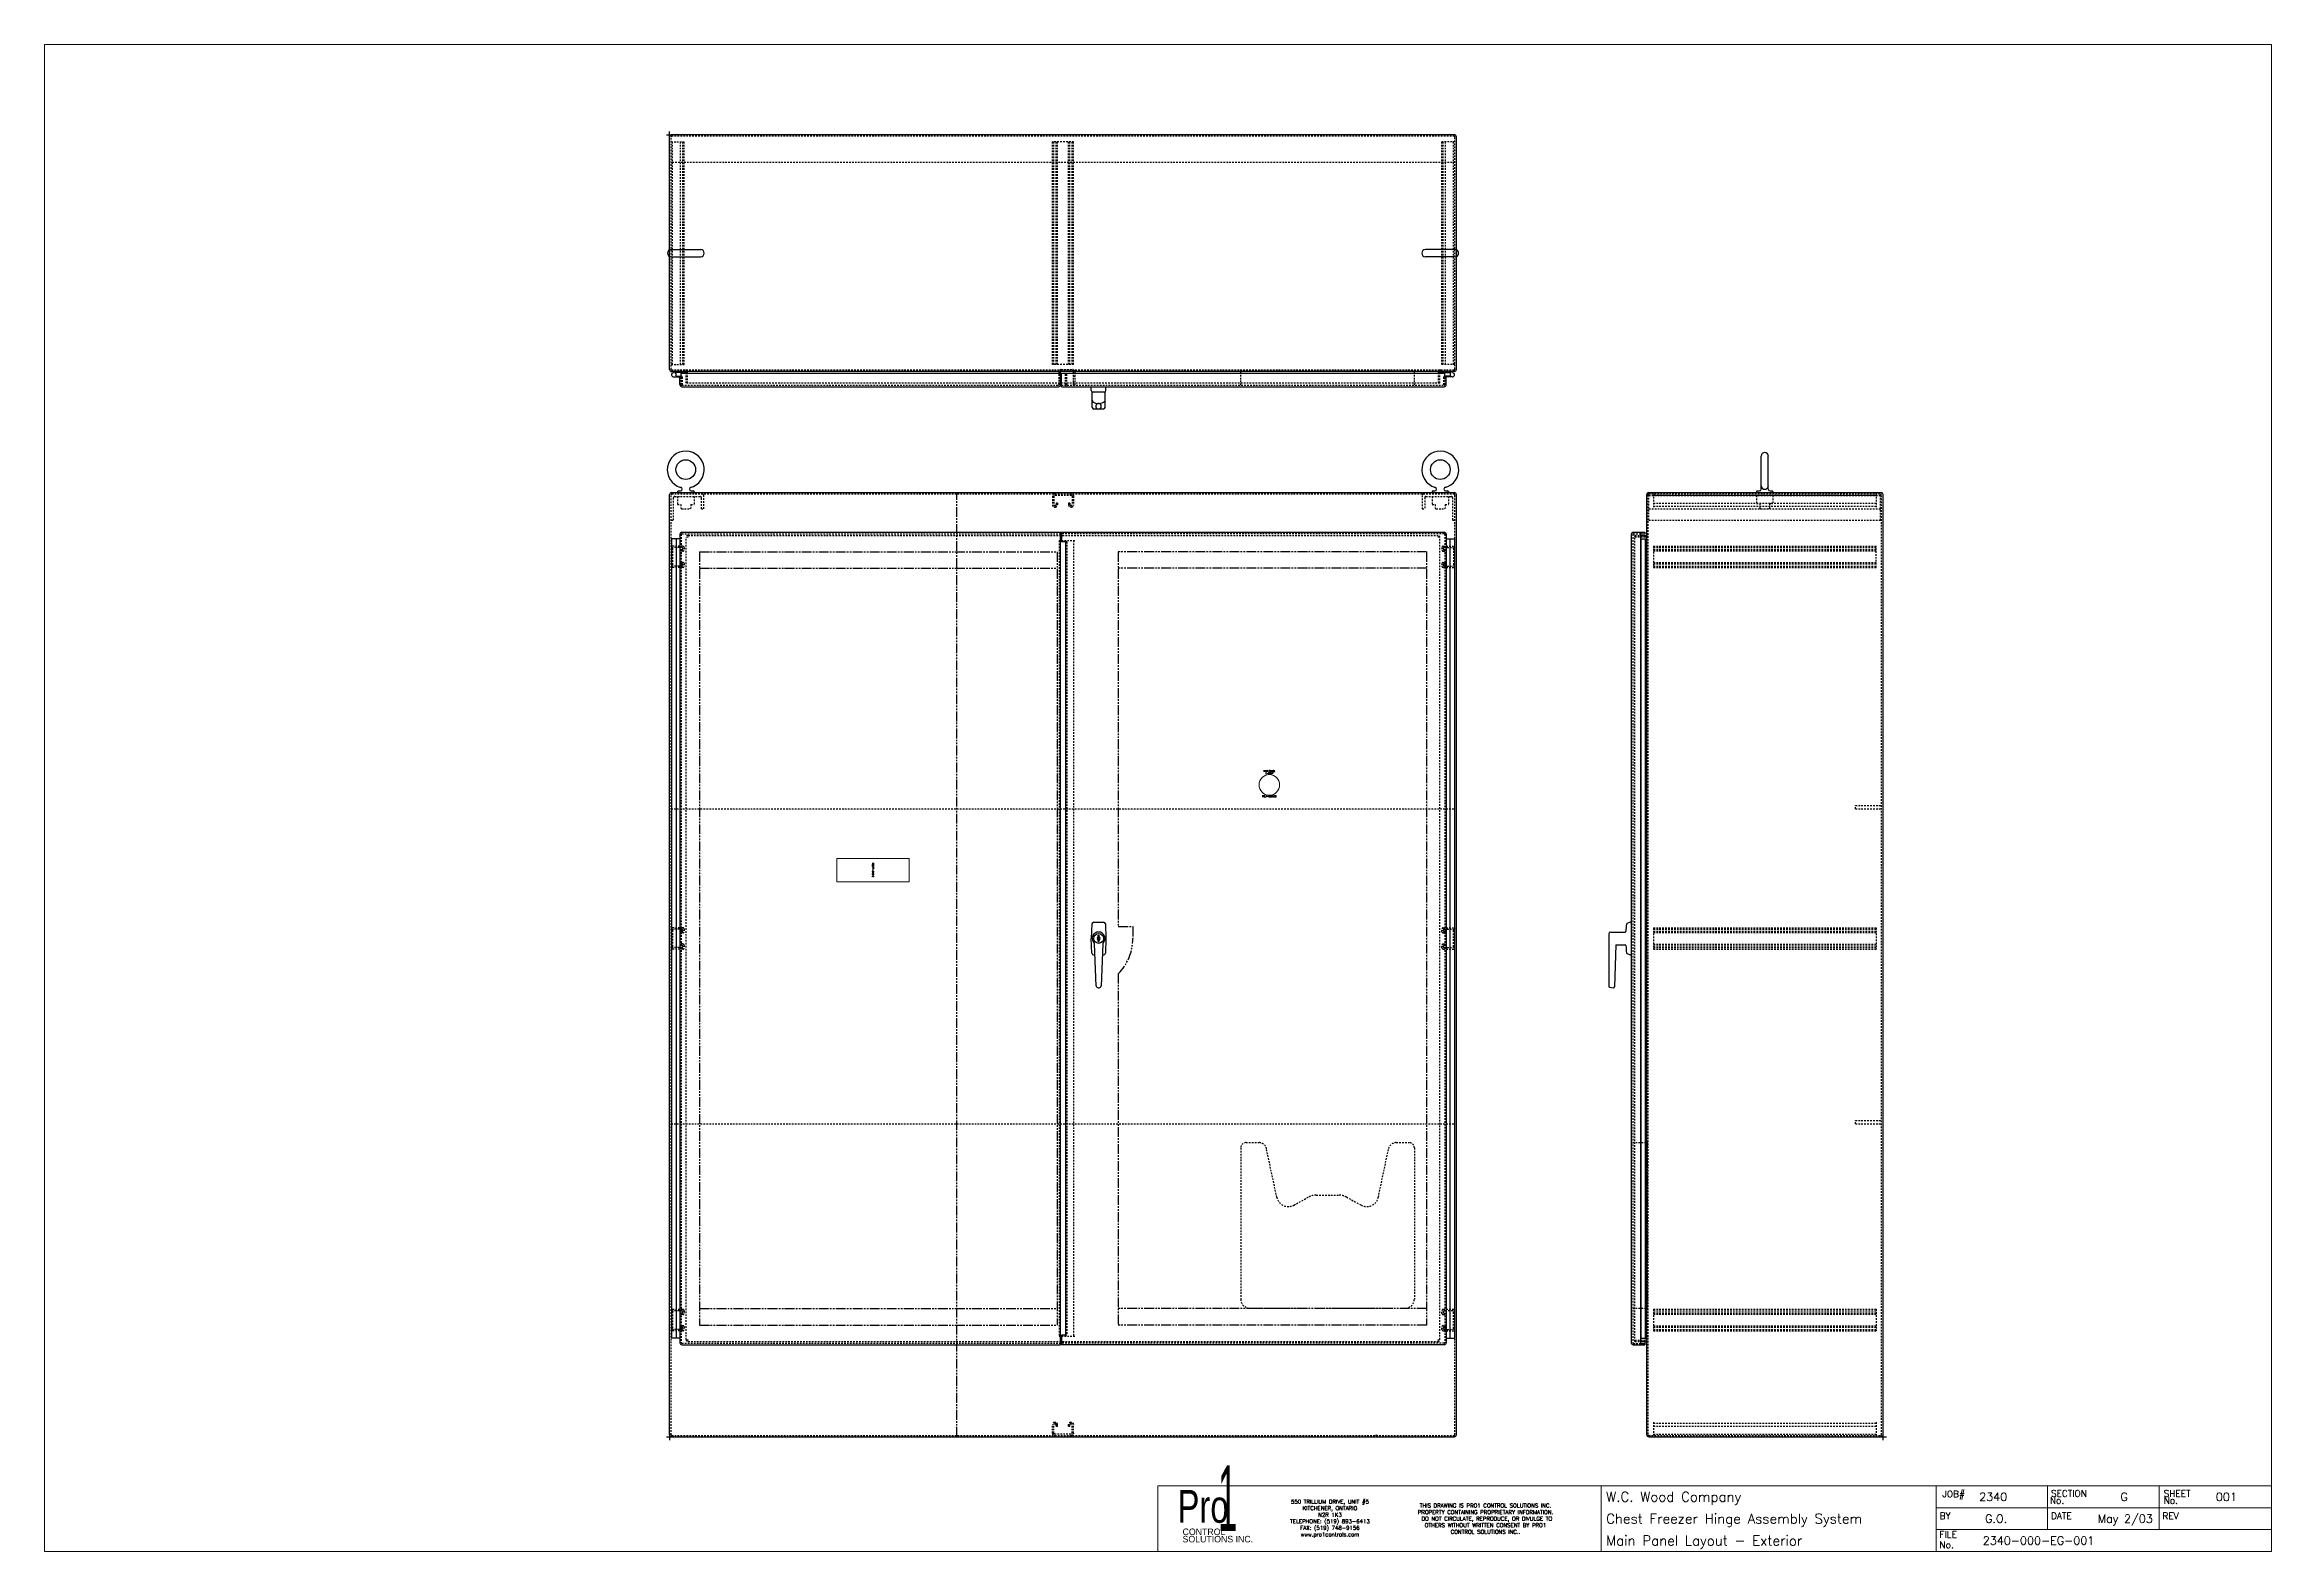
# Model space of a CAD drawing. Header units: inches. Extents: x 0 to 170, y 0 to 115.
import ezdxf
from ezdxf.enums import TextEntityAlignment as Align

# ---------------------------------------------------------------- set-up
doc = ezdxf.new("R2010")
doc.units = ezdxf.units.IN
doc.header["$MEASUREMENT"] = 0
for name, pattern in [('CENTERLINE', [1.25, 1, -0.0625, 0.125, -0.0625]), ('HIDDEN', [0.1875, 0.125, -0.0625]), ('PHANTOM', [1.1875, 0.75, -0.0625, 0.125, -0.0625, 0.125, -0.0625])]:
    doc.linetypes.add(name, pattern=pattern)
doc.layers.get('0').update_dxf_attribs({"lineweight": 5})
for name, color, linetype in [('BDYFRM', 3, 'Continuous'), ('DOOR', 1, 'Continuous'), ('ORIGIN', 7, 'PHANTOM')]:
    doc.layers.add(name, color=color, linetype=linetype)
for name, color, linetype, lineweight in [('BOARDER', 5, 'Continuous', 5), ('MISC', 2, 'Continuous', 5), ('PDESC', 1, 'Continuous', 5), ('PSYMS', 7, 'Continuous', 5), ('PTAG', 51, 'Continuous', 5), ('Title_Block_Info', 2, 'Continuous', 5)]:
    doc.layers.add(name, color=color, linetype=linetype, lineweight=lineweight)
doc.styles.add('SIVAN', font='sivan.TTF', dxfattribs={"height": 1})
doc.styles.add('STACCO', font='STAC222N.TTF', dxfattribs={"height": 1})
doc.styles.get("Standard").update_dxf_attribs({"font": 'romans.shx'})
doc.styles.add('WD', font='romans.shx')

# ---------------------------------------------------------------- blocks, each defined once
blk = doc.blocks.new('*U6', base_point=(39.131779, 90.541912))
at = {"layer": 'DOOR', "color": 1, "linetype": 'Continuous'}
blk.add_arc((39.131779, 90.541912), 0.492, 179.99982, 5.57445, dxfattribs=at)
blk = doc.blocks.new('A-726018FSD')
at = {"layer": 'BDYFRM', "color": 3, "linetype": 'Continuous'}
for p, q in [((-30.03, 81.46), (-30.03, 99.2)), ((29.87, 99.36), (-29.87, 99.36)), ((30.03, 81.46), (30.03, 99.2)), ((-29.93, 90.6), (-27.66, 90.6)), ((29.93, 90.6), (27.66, 90.6)), ((-29.93, 90.06), (-27.66, 90.06)), ((29.93, 90.06), (27.66, 90.06)), ((29.87, 81.3), (-29.87, 81.3)), ((-29.76, 81.21), (-29.53, 81.29)), ((-29.71, 80.88), (-29.15, 80.88)), ((-29.61, 81.18), (-29.5, 81.22)), ((-29.57, 80.95), (-29.16, 80.95)), ((-28.83, 81.22), (-29.5, 81.22)), ((-28.83, 81.22), (-28.83, 81.3)), ((-28.77, 81.17), (-28.77, 81.24)), ((28.77, 81.17), (28.77, 81.24)), ((28.83, 81.22), (28.83, 81.3)), ((28.83, 81.22), (29.5, 81.22)), ((29.71, 80.88), (29.15, 80.88)), ((29.57, 80.95), (29.16, 80.95)), ((29.61, 81.18), (29.5, 81.22)), ((29.76, 81.21), (29.53, 81.29)), ((53.3, 72.33), (53.3, 74.85)), ((53.84, 72.33), (53.84, 74.85)), ((-30.03, 0.15), (-30.03, 71.91)), ((-29.88, 72.06), (29.88, 72.06)), ((-29.42, 72.13), (-29.42, 72.06)), ((-29.36, 72.18), (-29.21, 72.18)), ((-28.38, 72.18), (-28.23, 72.18)), ((-28.17, 72.13), (-28.17, 72.06)), ((28.17, 72.13), (28.17, 72.06)), ((28.23, 72.18), (28.38, 72.18)), ((29.21, 72.18), (29.36, 72.18)), ((29.42, 72.13), (29.42, 72.06)), ((30.03, 0.15), (30.03, 71.91)), ((44.54, 71.87), (44.54, 0.19)), ((44.73, 72.06), (62.45, 72.06)), ((52.94, 72.13), (52.94, 72.06)), ((53, 72.19), (53.16, 72.19)), ((53.98, 72.19), (54.13, 72.19)), ((54.19, 72.13), (54.19, 72.06)), ((62.6, 0.15), (62.6, 71.91)), ((-29.25, 68.53), (-29.88, 68.53)), ((-29.88, 68.53), (-29.88, 7.53)), ((-29.53, 68.53), (-29.53, 7.53)), ((29.25, 68.53), (29.88, 68.53)), ((29.53, 68.53), (29.53, 7.53)), ((29.88, 68.53), (29.88, 7.53)), ((44.1, 68.79), (44.48, 68.79)), ((44.1, 68.53), (44.54, 68.53)), ((44.11, 68.53), (44.11, 7.53)), ((44.45, 68.53), (44.45, 7.53)), ((-29.25, 7.53), (-29.88, 7.53)), ((29.25, 7.53), (29.88, 7.53)), ((44.1, 7.53), (44.54, 7.53)), ((44.1, 7.27), (44.48, 7.27)), ((-29.88, 0), (29.88, 0)), ((44.73, 0), (62.45, 0))]:
    blk.add_line(p, q, dxfattribs=at)
at = {"layer": 'BDYFRM', "color": 3, "linetype": 'HIDDEN'}
for p, q in [((-29.92, 81.46), (-29.92, 99.2)), ((-29.92, 98.83), (-28.92, 98.83)), ((29.87, 99.25), (-29.87, 99.25)), ((-29.81, 81.83), (-29.81, 98.83)), ((-29.19, 81.83), (-29.19, 98.83)), ((-29.03, 81.83), (-29.03, 98.83)), ((-28.92, 81.83), (-28.92, 98.83)), ((-0.81, 81.83), (-0.81, 98.83)), ((0.81, 98.83), (-0.81, 98.83)), ((-0.7, 81.83), (-0.7, 98.83)), ((-0.53, 81.83), (-0.53, 98.83)), ((-0.42, 81.83), (-0.42, 98.83)), ((0.42, 81.83), (0.42, 98.83)), ((0.53, 81.83), (0.53, 98.83)), ((0.7, 81.83), (0.7, 98.83)), ((0.81, 81.83), (0.81, 98.83)), ((29.92, 98.83), (28.92, 98.83)), ((28.92, 81.83), (28.92, 98.83)), ((29.03, 81.83), (29.03, 98.83)), ((29.19, 81.83), (29.19, 98.83)), ((29.81, 81.83), (29.81, 98.83)), ((29.92, 81.47), (29.92, 99.2)), ((29.92, 97.25), (-29.92, 97.25)), ((-29.92, 81.83), (-28.92, 81.83)), ((0.81, 81.83), (-0.81, 81.83)), ((29.92, 81.83), (28.92, 81.83)), ((29.86, 81.41), (-29.87, 81.41)), ((-29.14, 80.86), (-29.14, 80.29)), ((-29.14, 80.29), (-29.06, 80.29)), ((-29.06, 80.29), (-29.06, 80.86)), ((-28.77, 80.41), (-28.77, 81.17)), ((28.77, 80.41), (-28.77, 80.41)), ((-28.66, 80.41), (-28.66, 81.24)), ((28.66, 80.41), (28.66, 81.24)), ((28.77, 80.41), (28.77, 81.17)), ((29.06, 80.29), (29.06, 80.86)), ((29.14, 80.29), (29.06, 80.29)), ((-29.92, 0.16), (-29.92, 71.9)), ((-29.87, 71.95), (29.87, 71.95)), ((-29.73, 69.95), (-29.73, 71.67)), ((-29.64, 71.76), (-27.7, 71.76)), ((-29.42, 71.76), (-29.42, 71.14)), ((-28.17, 71.76), (-28.17, 71.14)), ((-27.61, 70.83), (-27.61, 71.67)), ((-27.42, 70.83), (-27.42, 71.83)), ((-0.81, 71.79), (-0.81, 71.12)), ((-0.7, 71.79), (-0.7, 71.12)), ((0.65, 71.84), (-0.65, 71.84)), ((0.7, 71.79), (0.7, 71.12)), ((0.81, 71.79), (0.81, 71.12)), ((27.42, 71.83), (27.42, 70.83)), ((27.61, 71.67), (27.61, 70.83)), ((27.7, 71.76), (29.64, 71.76)), ((28.17, 71.76), (28.17, 71.14)), ((29.42, 71.76), (29.42, 71.14)), ((29.73, 71.67), (29.73, 69.95)), ((29.92, 0.16), (29.92, 71.9)), ((44.65, 71.89), (44.65, 0.17)), ((44.71, 71.95), (62.44, 71.95)), ((44.72, 69.95), (44.72, 71.95)), ((44.72, 71.84), (62.41, 71.84)), ((45.07, 71.95), (45.07, 70.95)), ((45.07, 71.87), (62.07, 71.87)), ((52.94, 71.84), (52.94, 71.22)), ((54.19, 71.84), (54.19, 71.22)), ((62.07, 71.95), (62.07, 70.95)), ((62.41, 69.95), (62.41, 71.95)), ((62.49, 0.16), (62.49, 71.9)), ((-29.92, 69.95), (-29.73, 69.95)), ((-29.42, 71.14), (-29.17, 71.14)), ((-29.17, 71.14), (-29.17, 70.87)), ((-29.17, 70.87), (-29.11, 70.81)), ((-29.11, 70.81), (-28.48, 70.81)), ((-28.42, 70.87), (-28.48, 70.81)), ((-28.42, 71.14), (-28.42, 70.87)), ((-28.42, 71.14), (-28.17, 71.14)), ((-27.61, 70.83), (-27.42, 70.83)), ((-0.59, 71.06), (-0.65, 71.06)), ((-0.59, 70.95), (-0.65, 70.95)), ((-0.53, 71.25), (-0.53, 71.12)), ((-0.42, 71.25), (-0.53, 71.25)), ((-0.42, 71.25), (-0.42, 71.12)), ((0.42, 71.25), (0.42, 71.12)), ((0.53, 71.25), (0.42, 71.25)), ((0.53, 71.25), (0.53, 71.12)), ((0.65, 71.06), (0.59, 71.06)), ((0.65, 70.95), (0.59, 70.95)), ((27.42, 70.83), (27.61, 70.83)), ((28.17, 71.14), (28.42, 71.14)), ((28.42, 71.14), (28.42, 70.87)), ((28.42, 70.87), (28.48, 70.81)), ((28.48, 70.81), (29.11, 70.81)), ((29.17, 70.87), (29.11, 70.81)), ((29.17, 71.14), (29.17, 70.87)), ((29.17, 71.14), (29.42, 71.14)), ((29.73, 69.95), (29.92, 69.95)), ((44.72, 70.83), (62.41, 70.83)), ((44.72, 69.95), (62.41, 69.95)), ((45.07, 71.25), (62.07, 71.25)), ((45.07, 71.03), (62.07, 71.03)), ((52.94, 71.22), (53.19, 71.22)), ((53.19, 71.22), (53.19, 70.87)), ((53.19, 70.87), (53.25, 70.81)), ((53.25, 70.81), (53.88, 70.81)), ((53.94, 70.87), (53.88, 70.81)), ((53.94, 71.22), (53.94, 70.87)), ((53.94, 71.22), (54.19, 71.22)), ((-28.77, 7.42), (-28.77, 68.64)), ((-28.62, 68.79), (28.62, 68.79)), ((28.77, 7.42), (28.77, 68.64)), ((43.65, 68.79), (44.1, 68.79)), ((43.65, 7.27), (43.65, 68.79)), ((43.65, 68.68), (44.46, 68.68)), ((-29.02, 67.97), (-29.83, 67.97)), ((-29.02, 66.34), (-29.83, 66.34)), ((-29.81, 67.8), (-29.81, 66.51)), ((-29.09, 67.86), (-29.75, 67.86)), ((-29.09, 66.45), (-29.75, 66.45)), ((-29.09, 67.69), (-29.19, 67.69)), ((-29.19, 67.69), (-29.19, 67.58)), ((-29.02, 67.58), (-29.19, 67.58)), ((-29.02, 66.73), (-29.19, 66.73)), ((-29.19, 66.73), (-29.19, 66.62)), ((-29.09, 66.62), (-29.19, 66.62)), ((-29.03, 67.8), (-29.03, 67.75)), ((-29.03, 66.56), (-29.03, 66.51)), ((-28.92, 67.87), (-28.92, 67.67)), ((-28.92, 66.64), (-28.92, 66.44)), ((28.92, 67.87), (28.92, 67.67)), ((28.92, 66.64), (28.92, 66.44)), ((29.02, 67.97), (29.83, 67.97)), ((29.02, 67.58), (29.19, 67.58)), ((29.02, 66.73), (29.19, 66.73)), ((29.02, 66.34), (29.83, 66.34)), ((29.03, 67.8), (29.03, 67.75)), ((29.03, 66.56), (29.03, 66.51)), ((29.09, 67.86), (29.75, 67.86)), ((29.09, 67.69), (29.19, 67.69)), ((29.09, 66.62), (29.19, 66.62)), ((29.09, 66.45), (29.75, 66.45)), ((29.19, 67.69), (29.19, 67.58)), ((29.19, 66.73), (29.19, 66.62)), ((29.81, 67.8), (29.81, 66.51)), ((45.07, 67.98), (62.07, 67.98)), ((45.07, 67.98), (45.07, 66.34)), ((45.07, 67.87), (62.07, 67.87)), ((45.07, 67.71), (62.07, 67.71)), ((45.07, 67.6), (62.07, 67.6)), ((45.07, 66.72), (62.07, 66.72)), ((45.07, 66.61), (62.07, 66.61)), ((45.07, 66.45), (62.07, 66.45)), ((45.07, 66.34), (62.07, 66.34)), ((62.07, 66.34), (62.07, 67.98)), ((-29.92, 47.92), (29.92, 47.92)), ((60.49, 48.17), (62.49, 48.17)), ((60.49, 47.92), (60.49, 48.17)), ((60.49, 47.92), (62.49, 47.92)), ((-29.02, 38.84), (-29.83, 38.84)), ((-29.81, 38.67), (-29.81, 37.39)), ((-29.09, 38.73), (-29.75, 38.73)), ((-29.09, 38.56), (-29.19, 38.56)), ((-29.19, 38.56), (-29.19, 38.45)), ((-29.02, 38.45), (-29.19, 38.45)), ((-29.02, 37.61), (-29.19, 37.61)), ((-29.19, 37.61), (-29.19, 37.5)), ((-29.09, 37.5), (-29.19, 37.5)), ((-29.03, 38.67), (-29.03, 38.62)), ((-29.03, 37.44), (-29.03, 37.39)), ((-28.92, 38.75), (-28.92, 38.54)), ((-28.92, 37.51), (-28.92, 37.31)), ((28.92, 38.54), (28.92, 38.75)), ((28.92, 37.31), (28.92, 37.51)), ((29.02, 38.84), (29.83, 38.84)), ((29.02, 38.45), (29.19, 38.45)), ((29.02, 37.61), (29.19, 37.61)), ((29.03, 38.62), (29.03, 38.67)), ((29.03, 37.39), (29.03, 37.44)), ((29.09, 38.73), (29.75, 38.73)), ((29.09, 38.56), (29.19, 38.56)), ((29.09, 37.5), (29.19, 37.5)), ((29.19, 38.45), (29.19, 38.56)), ((29.19, 37.5), (29.19, 37.61)), ((29.81, 37.39), (29.81, 38.67)), ((45.07, 38.85), (62.07, 38.85)), ((45.07, 38.85), (45.07, 37.22)), ((45.07, 38.74), (62.07, 38.74)), ((45.07, 38.59), (62.07, 38.59)), ((45.07, 38.48), (62.07, 38.48)), ((45.07, 37.59), (62.07, 37.59)), ((45.07, 37.48), (62.07, 37.48)), ((62.07, 38.85), (62.07, 37.22)), ((-29.02, 37.22), (-29.83, 37.22)), ((-29.09, 37.33), (-29.75, 37.33)), ((29.02, 37.22), (29.83, 37.22)), ((29.09, 37.33), (29.75, 37.33)), ((45.07, 37.33), (62.07, 37.33)), ((45.07, 37.22), (62.07, 37.22)), ((-29.92, 23.89), (29.92, 23.89)), ((60.49, 24.14), (62.49, 24.14)), ((60.49, 23.89), (60.49, 24.14)), ((60.49, 23.89), (62.49, 23.89)), ((-29.02, 9.72), (-29.83, 9.72)), ((-29.81, 9.55), (-29.81, 8.26)), ((-29.09, 9.61), (-29.75, 9.61)), ((-29.09, 9.44), (-29.19, 9.44)), ((-29.19, 9.44), (-29.19, 9.33)), ((-29.02, 9.33), (-29.19, 9.33)), ((-29.03, 9.55), (-29.03, 9.5)), ((-28.92, 9.62), (-28.92, 9.42)), ((28.92, 9.42), (28.92, 9.62)), ((29.83, 9.72), (29.02, 9.72)), ((29.02, 9.33), (29.19, 9.33)), ((29.03, 9.5), (29.03, 9.55)), ((29.75, 9.61), (29.09, 9.61)), ((29.09, 9.44), (29.19, 9.44)), ((29.19, 9.33), (29.19, 9.44)), ((29.81, 8.26), (29.81, 9.55)), ((45.07, 9.73), (62.07, 9.73)), ((45.07, 9.73), (45.07, 8.09)), ((45.07, 9.62), (62.07, 9.62)), ((45.07, 9.46), (62.07, 9.46)), ((45.07, 9.35), (62.07, 9.35)), ((62.07, 9.73), (62.07, 8.09)), ((-29.02, 8.09), (-29.83, 8.09)), ((-29.09, 8.2), (-29.75, 8.2)), ((-29.02, 8.48), (-29.19, 8.48)), ((-29.19, 8.48), (-29.19, 8.37)), ((-29.09, 8.37), (-29.19, 8.37)), ((-29.03, 8.31), (-29.03, 8.26)), ((-28.92, 8.39), (-28.92, 8.19)), ((-28.62, 7.27), (28.62, 7.27)), ((28.92, 8.19), (28.92, 8.39)), ((29.02, 8.48), (29.19, 8.48)), ((29.02, 8.09), (29.83, 8.09)), ((29.03, 8.26), (29.03, 8.31)), ((29.09, 8.37), (29.19, 8.37)), ((29.09, 8.2), (29.75, 8.2)), ((29.19, 8.37), (29.19, 8.48)), ((43.65, 7.37), (44.46, 7.37)), ((43.65, 7.27), (44.1, 7.27)), ((45.07, 8.47), (62.07, 8.47)), ((45.07, 8.36), (62.07, 8.36)), ((45.07, 8.2), (62.07, 8.2)), ((45.07, 8.09), (62.07, 8.09)), ((-29.87, 0.11), (29.87, 0.11)), ((-0.81, 0.27), (-0.81, 0.94)), ((-0.7, 0.27), (-0.7, 0.94)), ((-0.65, 1.11), (-0.59, 1.11)), ((-0.65, 1), (-0.59, 1)), ((-0.65, 0.22), (0.65, 0.22)), ((-0.53, 0.81), (-0.53, 0.94)), ((-0.53, 0.81), (-0.42, 0.81)), ((-0.42, 0.81), (-0.42, 0.94)), ((0.42, 0.81), (0.42, 0.94)), ((0.42, 0.81), (0.53, 0.81)), ((0.53, 0.81), (0.53, 0.94)), ((0.59, 1.11), (0.65, 1.11)), ((0.59, 1), (0.65, 1)), ((0.7, 0.27), (0.7, 0.94)), ((0.81, 0.27), (0.81, 0.94)), ((44.71, 0.11), (62.44, 0.11)), ((45.07, 1.11), (45.07, 0.11)), ((45.07, 1.03), (62.07, 1.03)), ((45.07, 0.81), (62.07, 0.81)), ((45.07, 0.19), (62.07, 0.19)), ((62.07, 1.11), (62.07, 0.11))]:
    blk.add_line(p, q, dxfattribs=at)
at = {"layer": 'BDYFRM', "color": 3, "linetype": 'PHANTOM'}
blk.add_line((-8.11, 0), (-8.11, 72.06), dxfattribs=at)
at = {"layer": 'BDYFRM', "color": 3, "linetype": 'Continuous'}
for centre in [(-28.8, 73.81), (28.8, 73.81)]:
    blk.add_circle(centre, 0.75, dxfattribs=at)
for centre, radius, start, end in [((-29.87, 99.2), 0.163, 90, 180), ((-29.5, 99.45), 0.019, 250, 270), ((29.5, 99.45), 0.016, 270.0001, 290.0001), ((29.87, 99.2), 0.163, 359.9968, 89.9982), ((-29.93, 90.33), 0.272, 90.0001, 270.0001), ((-27.66, 90.33), 0.272, 270.0001, 90), ((27.66, 90.33), 0.272, 90, 269.9999), ((29.93, 90.33), 0.272, 269.9999, 89.9999), ((-29.87, 81.46), 0.163, 180, 268.1271), ((-29.71, 81.05), 0.169, 110.0001, 270.425), ((-29.71, 81.05), 0.169, 326.2018, 53.7962), ((-29.5, 81.2), 0.094, 90, 110), ((-29.5, 81.21), 0.016, 90, 110), ((-29.16, 80.86), 0.094, 79.5465, 90), ((-29.15, 80.86), 0.016, 28.5463, 90), ((-28.83, 81.24), 0.06, 359.9999, 90.0004), ((28.83, 81.24), 0.06, 89.9995, 180.0001), ((29.16, 80.86), 0.094, 90, 100.4536), ((29.15, 80.86), 0.016, 90, 151.4538), ((29.5, 81.2), 0.094, 70, 90), ((29.5, 81.2), 0.019, 70, 90), ((29.71, 81.05), 0.169, 126.2038, 213.7982), ((29.71, 81.05), 0.169, 269.5751, 69.9999), ((29.86, 81.47), 0.169, 270.0006, 359.9998), ((-28.8, 73.81), 1.41, 284.0097, 253.409), ((28.8, 73.81), 1.41, 284.0097, 253.409), ((53.57, 74.84), 0.272, 0, 179.9999), ((-29.88, 71.91), 0.15, 90, 180), ((-29.36, 72.12), 0.06, 89.9999, 179.9999), ((-29.21, 72.32), 0.14, 270.0002, 89.9999), ((-28.38, 72.32), 0.14, 89.9999, 269.9998), ((-28.23, 72.12), 0.06, 0, 89.9999), ((28.23, 72.12), 0.06, 89.9999, 179.9999), ((28.38, 72.32), 0.14, 270.0002, 89.9999), ((29.21, 72.32), 0.14, 89.9999, 269.9998), ((29.36, 72.12), 0.06, 0, 89.9999), ((29.88, 71.91), 0.15, 0, 90), ((44.73, 71.87), 0.188, 89.9995, 180.002), ((53, 72.12), 0.06, 89.9999, 179.9999), ((53.16, 72.32), 0.14, 270.0002, 0), ((53.57, 72.58), 0.272, 179.9999, 359.9999), ((53.98, 72.32), 0.14, 179.9999, 269.9998), ((54.13, 72.12), 0.06, 0, 89.9999), ((62.45, 71.91), 0.15, 0, 90), ((44.48, 68.85), 0.06, 270.002, 359.9513), ((44.48, 7.21), 0.06, 359.9976, 89.9996), ((-29.88, 0.15), 0.15, 180, 270), ((23.88, 0.15), 0.15, 269.9999, 359.9999), ((29.88, 0.15), 0.15, 270, 0), ((44.73, 0.19), 0.188, 180.0009, 270.0003), ((62.45, 0.15), 0.15, 270, 0)]:
    blk.add_arc(centre, radius, start, end, dxfattribs=at)
at = {"layer": 'BDYFRM', "color": 3, "linetype": 'HIDDEN'}
for centre, radius, start, end in [((-29.87, 99.2), 0.0545, 90, 180), ((29.87, 99.2), 0.0545, 0, 90), ((-29.87, 81.46), 0.0545, 180, 270), ((-29.16, 80.86), 0.094, 0.0001, 79.5465), ((-28.83, 81.24), 0.169, 359.9999, 90.0004), ((28.83, 81.24), 0.169, 89.9995, 180), ((29.16, 80.86), 0.094, 100.4536, 179.9999), ((29.86, 81.47), 0.06, 270, 0), ((-29.87, 71.9), 0.05, 90, 180), ((-29.8, 71.83), 0.125, 90, 180), ((-29.64, 71.67), 0.093, 90, 180), ((-27.7, 71.67), 0.093, 0, 90), ((-27.55, 71.82), 0.125, 0.0001, 90), ((-0.65, 71.79), 0.164, 90, 180), ((-0.65, 71.79), 0.055, 90, 180), ((0.65, 71.79), 0.164, 360, 89.9999), ((0.65, 71.79), 0.055, 0, 90), ((27.55, 71.83), 0.125, 90.0018, 179.9983), ((27.7, 71.67), 0.093, 90, 180), ((29.64, 71.67), 0.093, 0, 90), ((29.8, 71.83), 0.125, 0.0018, 90.0018), ((29.87, 71.9), 0.05, 0, 90), ((44.71, 71.89), 0.06, 89.9985, 180.0062), ((62.44, 71.9), 0.05, 0, 90), ((-0.65, 71.12), 0.164, 180, 270), ((-0.65, 71.12), 0.055, 180, 270), ((-0.59, 71.12), 0.055, 270, 0), ((-0.59, 71.12), 0.164, 270, 359.9999), ((0.59, 71.12), 0.164, 180, 269.9999), ((0.59, 71.12), 0.055, 180, 270), ((0.65, 71.12), 0.055, 270, 0), ((0.65, 71.12), 0.164, 270, 359.9999), ((-28.62, 68.64), 0.15, 90, 180), ((-28.61, 68.64), 0.05, 90, 180), ((28.61, 68.64), 0.05, 0, 90), ((28.62, 68.64), 0.15, 0, 90), ((44.46, 68.87), 0.188, 270.0009, 359.9845), ((-29.83, 67.87), 0.093, 89.9999, 179.9999), ((-29.83, 66.44), 0.093, 179.9999, 269.9999), ((-29.75, 67.8), 0.06, 89.9999, 179.9999), ((-29.75, 66.51), 0.06, 204.5337, 270), ((-29.09, 67.8), 0.06, 0, 90), ((-29.09, 67.75), 0.06, 270, 0), ((-29.09, 66.56), 0.06, 0, 90), ((-29.09, 66.51), 0.06, 270, 0), ((-29.02, 67.87), 0.093, 0, 90), ((-29.02, 67.67), 0.093, 270, 0), ((-29.02, 66.64), 0.093, 0, 90), ((-29.02, 66.44), 0.093, 270, 0), ((29.02, 67.87), 0.093, 90, 180), ((29.02, 67.67), 0.093, 180, 270), ((29.02, 66.64), 0.093, 90, 180), ((29.02, 66.44), 0.093, 180, 270), ((29.09, 67.8), 0.06, 90, 180), ((29.09, 67.75), 0.06, 180, 270), ((29.09, 66.56), 0.06, 90, 180), ((29.09, 66.51), 0.06, 180, 270), ((29.75, 67.8), 0.06, 0.0001, 90), ((29.75, 66.51), 0.06, 270.0001, 335.4663), ((29.83, 67.87), 0.093, 0.0001, 90), ((29.83, 66.44), 0.093, 270.0001, 0.0001), ((-29.83, 38.75), 0.093, 89.9999, 179.9999), ((-29.75, 38.67), 0.06, 90, 180), ((-29.09, 38.67), 0.06, 0, 89.9999), ((-29.09, 38.62), 0.06, 270.0001, 0), ((-29.09, 37.44), 0.06, 0, 89.9999), ((-29.02, 38.75), 0.093, 0, 90), ((-29.02, 38.54), 0.093, 270, 0), ((-29.02, 37.51), 0.093, 0, 90), ((29.02, 38.75), 0.093, 90, 180), ((29.02, 38.54), 0.093, 180, 270), ((29.02, 37.51), 0.093, 90, 180), ((29.09, 38.67), 0.06, 90, 180), ((29.09, 38.62), 0.06, 180, 270), ((29.09, 37.44), 0.06, 90, 180), ((29.75, 38.67), 0.06, 0, 90), ((29.83, 38.75), 0.093, 0, 90), ((-29.83, 37.31), 0.093, 179.9999, 269.9999), ((-29.75, 37.39), 0.06, 180, 270), ((-29.09, 37.39), 0.06, 270.0001, 0), ((-29.02, 37.31), 0.093, 270, 0), ((29.02, 37.31), 0.093, 180, 270), ((29.09, 37.39), 0.06, 180, 270), ((29.75, 37.39), 0.06, 270, 0), ((29.83, 37.31), 0.093, 270, 0), ((-29.83, 9.62), 0.093, 89.9999, 179.9999), ((-29.75, 9.55), 0.06, 89.9999, 179.9999), ((-29.09, 9.55), 0.06, 0, 89.9999), ((-29.09, 9.5), 0.06, 270.0001, 0), ((-29.02, 9.62), 0.093, 0, 90), ((-29.02, 9.42), 0.093, 270, 0), ((29.02, 9.62), 0.093, 90, 180), ((29.02, 9.42), 0.093, 180, 270), ((29.09, 9.55), 0.06, 90, 179.9999), ((29.09, 9.5), 0.06, 180, 270), ((29.75, 9.55), 0.06, 0, 90), ((29.83, 9.62), 0.093, 39.3351, 90), ((-29.83, 8.19), 0.093, 179.9999, 269.9999), ((-29.75, 8.26), 0.06, 204.5337, 270), ((-29.09, 8.31), 0.06, 0, 89.9999), ((-29.09, 8.26), 0.06, 270.0001, 0), ((-29.02, 8.39), 0.093, 0, 90), ((-29.02, 8.19), 0.093, 270, 0), ((-28.62, 7.42), 0.15, 180, 270), ((-28.61, 7.43), 0.05, 180, 270), ((28.61, 7.43), 0.05, 270, 0), ((28.62, 7.42), 0.15, 270, 0), ((29.02, 8.39), 0.093, 90, 180), ((29.02, 8.19), 0.093, 180, 270), ((29.09, 8.31), 0.06, 90, 180), ((29.09, 8.26), 0.06, 180, 270), ((29.75, 8.26), 0.06, 270, 0), ((29.83, 8.19), 0.093, 270, 0), ((44.46, 7.19), 0.188, 359.9993, 90), ((-29.87, 0.16), 0.05, 180, 270), ((-0.65, 0.94), 0.164, 90, 180), ((-0.65, 0.27), 0.164, 179.9999, 269.9998), ((-0.65, 0.94), 0.055, 90, 180), ((-0.65, 0.27), 0.055, 180, 270), ((-0.59, 0.94), 0.164, 0, 89.9999), ((-0.59, 0.94), 0.055, 0, 90), ((0.59, 0.94), 0.164, 90, 179.9999), ((0.59, 0.94), 0.055, 90, 180), ((0.65, 0.94), 0.164, 0, 89.9999), ((0.65, 0.94), 0.055, 0, 90), ((0.65, 0.27), 0.055, 270, 0), ((0.65, 0.27), 0.164, 270.0001, 0), ((23.87, 0.16), 0.05, 269.9996, 359.9996), ((29.87, 0.16), 0.05, 270, 0), ((44.71, 0.17), 0.06, 180.0028, 270.001), ((62.44, 0.16), 0.05, 270, 0)]:
    blk.add_arc(centre, radius, start, end, dxfattribs=at)
at = {"layer": 'DOOR', "color": 1, "linetype": 'Continuous'}
for p, q in [((-29.25, 80.3), (-29.25, 80.86)), ((-29.25, 80.86), (-29.14, 80.86)), ((-29.14, 81.17), (29.14, 81.17)), ((-29.14, 80.86), (-29.14, 81.17)), ((-29.09, 80.14), (-0.35, 80.14)), ((-0.19, 80.3), (-0.19, 81.17)), ((-0.12, 80.14), (-0.12, 81.17)), ((-0.12, 80.14), (29.09, 80.14)), ((2.15, 79.85), (2.15, 80.14)), ((3.28, 79.85), (3.28, 80.14)), ((29.14, 80.86), (29.14, 81.17)), ((29.14, 80.86), (29.25, 80.86)), ((29.25, 80.3), (29.25, 80.86)), ((2.22, 78.56), (2.22, 79.72)), ((3.21, 79.72), (2.22, 79.72)), ((3.07, 78.42), (2.36, 78.42)), ((2.53, 78.56), (2.53, 78.72)), ((2.77, 78.86), (2.66, 78.86)), ((2.91, 78.56), (2.91, 78.72)), ((3.21, 78.56), (3.21, 79.72)), ((-29.25, 68.88), (-29.25, 7.18)), ((-29.1, 69.03), (29.1, 69.03)), ((-0.19, 7.03), (-0.19, 69.03)), ((-0.19, 68.39), (-0.12, 68.39)), ((-0.12, 69.03), (-0.12, 68.29)), ((0.19, 68.29), (-0.12, 68.29)), ((0.19, 68.29), (0.19, 7.76)), ((29.25, 68.88), (29.25, 7.18)), ((43.38, 68.88), (43.38, 7.18)), ((43.53, 69.03), (44.41, 69.03)), ((44.1, 7.03), (44.1, 69.03)), ((44.1, 68.92), (44.41, 68.92)), ((44.41, 69.03), (44.41, 68.92)), ((2.2, 39.14), (2.16, 38.02)), ((2.34, 39.27), (3.1, 39.27)), ((3.24, 39.14), (3.28, 38.02)), ((43.3, 39.27), (43.05, 39.17)), ((2.2, 36.9), (2.15, 38.02)), ((2.53, 34.4), (2.41, 37.61)), ((2.68, 38.29), (2.76, 38.29)), ((2.68, 37.81), (2.68, 38.29)), ((2.68, 37.81), (2.76, 37.81)), ((2.76, 37.81), (2.76, 38.29)), ((3.03, 37.61), (2.91, 34.4)), ((3.28, 38.02), (3.24, 36.9)), ((41.66, 38.38), (41.66, 34.37)), ((41.81, 38.52), (42.91, 38.52)), ((42.21, 37.54), (42.1, 34.33)), ((42.21, 37.54), (42.91, 37.54)), ((2.34, 36.77), (2.44, 36.77)), ((3, 36.77), (3.1, 36.77)), ((43.06, 36.88), (43.3, 36.78)), ((2.67, 34.27), (2.77, 34.27)), ((41.71, 34.31), (42.03, 34.27)), ((-29.1, 7.03), (-0.19, 7.03)), ((-0.19, 7.67), (-0.12, 7.67)), ((-0.12, 7.76), (-0.12, 7.03)), ((0.19, 7.76), (-0.12, 7.76)), ((29.1, 7.03), (-0.12, 7.03)), ((43.53, 7.03), (44.41, 7.03)), ((44.1, 7.13), (44.41, 7.13)), ((44.41, 7.27), (44.41, 7.03))]:
    blk.add_line(p, q, dxfattribs=at)
at = {"layer": 'DOOR', "color": 1, "linetype": 'HIDDEN'}
for p, q in [((-29.14, 80.3), (-29.14, 80.86)), ((-29.09, 80.25), (-0.35, 80.25)), ((-0.3, 80.3), (-0.3, 81.28)), ((-0.19, 81.17), (-0.19, 81.28)), ((-0.14, 81.44), (0.76, 81.44)), ((-0.14, 81.33), (0.76, 81.33)), ((-0.12, 80.25), (29.09, 80.25)), ((0.19, 80.3), (0.19, 81.17)), ((0.3, 80.3), (0.3, 81.17)), ((0.81, 80.25), (0.81, 81.28)), ((0.81, 80.94), (0.92, 80.94)), ((0.92, 80.25), (0.92, 81.28)), ((13.57, 80.25), (13.57, 81.35)), ((13.57, 81.35), (26.82, 81.35)), ((26.82, 80.25), (26.82, 81.35)), ((29.14, 80.3), (29.14, 80.86)), ((-29.14, 68.87), (-29.14, 7.19)), ((-29.09, 68.92), (-0.19, 68.92)), ((-0.3, 68.39), (-0.3, 7.67)), ((-0.3, 68.39), (-0.19, 68.39)), ((29.09, 68.92), (-0.12, 68.92)), ((-0.12, 68.39), (0.92, 68.39)), ((0.3, 68.29), (0.19, 68.29)), ((0.3, 68.29), (0.3, 7.76)), ((0.81, 68.39), (0.81, 7.67)), ((29.14, 68.87), (29.14, 7.19)), ((43.49, 68.87), (43.49, 7.18)), ((43.54, 68.92), (44.1, 68.92)), ((13.97, 22.45), (14.95, 22.45)), ((25.44, 22.45), (26.42, 22.45)), ((43.49, 22.45), (44.59, 22.45)), ((44.59, 22.45), (44.59, 9.82)), ((13.57, 22.05), (13.57, 10.5)), ((16.32, 18.28), (15.53, 21.97)), ((24.07, 18.28), (24.85, 21.97)), ((26.82, 22.05), (26.82, 10.5)), ((17.63, 17.68), (18.75, 18.3)), ((19.33, 18.45), (21.05, 18.45)), ((21.64, 18.3), (22.75, 17.68)), ((14.24, 9.82), (26.14, 9.82)), ((43.49, 9.82), (44.59, 9.82)), ((-29.09, 7.14), (-0.19, 7.14)), ((-0.3, 7.67), (-0.19, 7.67)), ((-0.12, 7.67), (0.92, 7.67)), ((29.09, 7.14), (-0.12, 7.14)), ((0.3, 7.76), (0.19, 7.76)), ((43.54, 7.13), (44.1, 7.13))]:
    blk.add_line(p, q, dxfattribs=at)
at = {"layer": 'DOOR', "color": 1, "linetype": 'PHANTOM'}
for p, q in [((-27.75, 67.53), (-0.44, 67.53)), ((-27.75, 67.53), (-27.75, 8.53)), ((-0.44, 67.53), (-0.44, 8.53)), ((4.22, 67.53), (4.22, 38.94)), ((27.75, 67.53), (4.22, 67.53)), ((27.75, 67.53), (27.75, 8.53)), ((-27.75, 66.28), (-0.44, 66.28)), ((27.75, 66.28), (4.22, 66.28)), ((4.22, 38.94), (5.33, 38.94)), ((5.33, 38.94), (5.33, 38.02)), ((4.22, 35.34), (4.22, 8.53)), ((-27.75, 9.78), (-0.44, 9.78)), ((-27.75, 8.53), (-0.44, 8.53)), ((27.75, 9.78), (4.22, 9.78)), ((27.75, 8.53), (4.22, 8.53))]:
    blk.add_line(p, q, dxfattribs=at)
at = {"layer": 'DOOR', "color": 1, "linetype": 'Continuous'}
blk.add_circle((2.72, 38.03), 0.372, dxfattribs=at)
for centre, radius, start, end in [((-29.09, 80.3), 0.16, 180, 270), ((-0.35, 80.3), 0.16, 270, 0), ((29.09, 80.3), 0.16, 270, 0), ((2.29, 79.85), 0.137, 180, 270), ((2.36, 78.56), 0.137, 180, 270), ((2.66, 78.72), 0.137, 90, 180), ((2.66, 78.56), 0.137, 180, 270), ((2.77, 78.72), 0.137, 0, 90), ((2.77, 78.56), 0.137, 270, 0), ((3.07, 78.56), 0.137, 270, 0), ((3.14, 79.85), 0.137, 270, 0), ((-29.1, 68.88), 0.15, 90, 180), ((29.1, 68.88), 0.15, 0, 90), ((43.53, 68.88), 0.15, 90, 180), ((2.34, 39.13), 0.137, 89.9998, 177.6276), ((3.1, 39.13), 0.137, 2.3723, 90.0001), ((52.36, 38.05), 9.41, 173.4599, 176.762), ((43.08, 39.11), 0.06, 112.1557, 173.4595), ((43.32, 39.21), 0.06, 0.0005, 112.1558), ((2.72, 38.03), 0.492, 313.2947, 227.0792), ((2.32, 37.6), 0.09, 2.1168, 47.0776), ((2.72, 38.03), 0.12, 109.4678, 250.5322), ((2.72, 38.03), 0.12, 289.4678, 70.5321), ((3.12, 37.6), 0.09, 133.2977, 177.8857), ((41.8, 38.38), 0.137, 90, 180), ((41.78, 37.54), 0.0618, 354.735, 0.0003), ((42.91, 38.58), 0.06, 270.0002, 356.762), ((42.91, 37.48), 0.06, 3.4505, 90.0003), ((52.36, 38.05), 9.41, 183.4505, 186.842), ((2.34, 36.91), 0.137, 182.3724, 270), ((3.1, 36.91), 0.137, 270, 357.6276), ((43.08, 36.93), 0.06, 186.8417, 246.9451), ((43.32, 36.83), 0.06, 246.9452, 359.9998), ((2.67, 34.41), 0.137, 182.1156, 270), ((2.77, 34.41), 0.137, 270, 357.8842), ((41.72, 34.37), 0.06, 180, 262.154), ((42.04, 34.33), 0.06, 262.154, 357.9648), ((-29.1, 7.18), 0.15, 180, 270), ((29.1, 7.18), 0.15, 270, 0), ((43.53, 7.18), 0.15, 180, 270)]:
    blk.add_arc(centre, radius, start, end, dxfattribs=at)
at = {"layer": 'DOOR', "color": 1, "linetype": 'HIDDEN'}
for centre, radius, start, end in [((-29.09, 80.3), 0.05, 180, 270), ((-0.35, 80.3), 0.05, 270, 0), ((-0.14, 81.28), 0.16, 90, 180), ((-0.14, 81.28), 0.05, 90, 180), ((0.35, 80.3), 0.16, 180, 270), ((0.35, 80.3), 0.05, 180, 270), ((0.76, 81.28), 0.16, 0, 90), ((0.76, 81.28), 0.05, 0, 90), ((29.09, 80.3), 0.05, 270, 0), ((-29.09, 68.87), 0.05, 90, 180), ((29.09, 68.87), 0.05, 0, 90), ((43.54, 68.87), 0.05, 90, 180), ((13.97, 22.05), 0.4, 90, 180), ((14.95, 21.85), 0.6, 12, 90), ((25.44, 21.85), 0.6, 90, 168), ((26.42, 22.05), 0.4, 0, 90), ((17.2, 18.47), 0.9, 192, 299), ((19.33, 17.25), 1.2, 90, 119), ((21.05, 17.25), 1.2, 61, 90), ((23.19, 18.47), 0.9, 241, 347.7962), ((14.24, 10.5), 0.675, 180, 270), ((26.14, 10.5), 0.675, 270, 0), ((-29.09, 7.19), 0.05, 180, 270), ((29.09, 7.19), 0.05, 270, 0), ((43.54, 7.18), 0.05, 180, 270)]:
    blk.add_arc(centre, radius, start, end, dxfattribs=at)
at = {"layer": 'DOOR', "color": 1, "linetype": 'PHANTOM'}
blk.add_arc((1.52, 38.03), 3.81, 315.1176, 360, dxfattribs=at)
at = {"layer": 'ORIGIN', "color": 7, "linetype": 'CENTERLINE'}
for p, q in [((-30.28, 99.36), (-29.78, 99.36)), ((-30.03, 99.11), (-30.03, 99.61)), ((-30.28, 0), (-29.78, 0)), ((-30.03, 0.25), (-30.03, -0.25)), ((62.35, 0), (62.85, 0)), ((62.6, -0.25), (62.6, 0.25))]:
    blk.add_line(p, q, dxfattribs=at)
at = {"layer": 'DOOR', "color": 1, "yscale": 0.5081301000000007}
blk.add_blockref('*U6', (2.72, 79.11), dxfattribs=at)
blk = doc.blocks.new('TB_L')
at = {"color": 5, "linetype": 'Continuous'}
for p, q in [((34, 23), (0, 23)), ((0, 23), (0, 0)), ((34, 0), (34, 23)), ((17, 1), (17, 0)), ((32.283, 1), (32.283, 0.667)), ((0, 0), (34, 0))]:
    blk.add_line(p, q, dxfattribs=at)
at = {"color": 5}
blk.add_line((23.764, 0), (23.764, 1), dxfattribs=at)
at = {"layer": 'BOARDER', "linetype": 'Continuous'}
for p, q in [((0, 1), (0, 0)), ((17, 1), (34, 1)), ((28.882, 1), (28.882, 0.667)), ((28.882, 1), (28.882, 0)), ((28.882, 1), (28.882, 0)), ((28.882, 1), (28.882, 0)), ((30.583, 1), (30.583, 0.667)), ((28.882, 0.667), (34, 0.667)), ((30.583, 0.667), (30.583, 0.333)), ((32.283, 0.667), (32.283, 0.333)), ((28.882, 0.333), (34, 0.333))]:
    blk.add_line(p, q, dxfattribs=at)
at = {"color": 5, "char_height": 0.06, "attachment_point": 5, "style": 'WD'}
for s, insert, width in [('550 TRILLIUM DRIVE, UNIT #5\\PKITCHENER, ONTARIO\\PN2R 1K3\\PTELEPHONE: (519) 893-6413\\PFAX: (519) 748-9156\\Pwww.pro1controls.com', (19.625, 0.5), 1.804), ('THIS DRAWING IS PRO1 CONTROL SOLUTIONS INC. PROPERTY CONTAINING PROPRIETARY INFORMATION.  DO NOT CIRCULATE, REPRODUCE, OR DIVULGE TO OTHERS WITHOUT WRITTEN CONSENT BY PRO1 CONTROL SOLUTIONS INC..', (22, 0.5), 2.264)]:
    blk.add_mtext(s, dxfattribs=dict(at, insert=insert, width=width))
at = {"color": 2, "linetype": 'Continuous', "style": 'WD', "flags": 1}
for tag, p in [('REV1_NO', (18.734, 3.29)), ('REV2_NO', (18.734, 3.04)), ('REV1_BY', (24.303, 3.29)), ('REV2_BY', (24.303, 3.04)), ('REV1_DATE', (26.562, 3.29)), ('REV2_DATE', (26.562, 3.04)), ('REV3_NO', (18.734, 2.79)), ('REV3_BY', (24.303, 2.79)), ('REV3_DATE', (26.562, 2.79)), ('REV4_NO', (18.734, 2.54)), ('REV4_BY', (24.303, 2.54)), ('REV4_DATE', (26.562, 2.54)), ('REV5_NO', (18.734, 2.29)), ('REV6_NO', (18.734, 2.04)), ('REV5_BY', (24.303, 2.29)), ('REV6_BY', (24.303, 2.04)), ('REV5_DATE', (26.562, 2.29)), ('REV6_DATE', (26.562, 2.04)), ('REV7_NO', (18.734, 1.79)), ('REV7_BY', (24.303, 1.79)), ('REV7_DATE', (26.562, 1.79)), ('REV8_NO', (18.734, 1.54)), ('REV9_NO', (18.734, 1.29)), ('REV8_BY', (24.303, 1.54)), ('REV9_BY', (24.303, 1.29)), ('REV8_DATE', (26.562, 1.54)), ('REV9_DATE', (26.562, 1.29))]:
    blk.add_attdef(tag, text='', height=0.15, dxfattribs=at).set_placement(p, align=Align.MIDDLE_CENTER)
for tag, p in [('REV1_CHANGE', (19.292, 3.29)), ('REV2_CHANGE', (19.292, 3.04)), ('REV3_CHANGE', (19.292, 2.79)), ('REV4_CHANGE', (19.292, 2.54)), ('REV5_CHANGE', (19.292, 2.29)), ('REV6_CHANGE', (19.292, 2.04)), ('REV7_CHANGE', (19.292, 1.79)), ('REV8_CHANGE', (19.292, 1.54)), ('REV9_CHANGE', (19.292, 1.29))]:
    blk.add_attdef(tag, text='', height=0.15, dxfattribs=at).set_placement(p, align=Align.MIDDLE_LEFT)
at = {"layer": 'BOARDER', "lineweight": 0}
for s, height, style, width, p in [('1', 1, 'SIVAN', 0.4, (18.063, 0.812)), ('Pro', 0.5, 'STACCO', 0.75, (17.688, 0.688))]:
    blk.add_text(s, height=height, dxfattribs=dict(at, style=style, width=width)).set_placement(p, align=Align.MIDDLE_CENTER)
at = {"layer": 'BOARDER', "linetype": 'Continuous', "style": 'WD'}
for s, p in [('JOB#', (28.976, 0.827)), ('No.', (30.617, 0.729)), ('SECTION', (30.633, 0.835)), ('SHEET', (32.354, 0.834)), ('No.', (32.354, 0.729)), ('BY', (28.933, 0.493)), ('DATE', (30.634, 0.493)), ('REV', (32.334, 0.493)), ('FILE', (28.932, 0.21)), ('No.', (28.932, 0.052))]:
    blk.add_text(s, height=0.1, dxfattribs=at).set_placement(p)
at = {"layer": 'BOARDER', "lineweight": 0, "style": 'STACCO'}
for s, p in [('CONTROL', (17.375, 0.3)), ('SOLUTIONS INC.', (17.375, 0.188))]:
    blk.add_text(s, height=0.1, dxfattribs=at).set_placement(p, align=Align.MIDDLE_LEFT)
at = {"layer": 'Title_Block_Info', "ltscale": 0.1}
for tag, p in [('CUSTOMER', (23.842, 0.833)), ('JOB DESCRIPTION LINE', (23.842, 0.5)), ('DRAWING DESCRIPTION', (23.842, 0.167))]:
    blk.add_attdef(tag, text='', height=0.15, dxfattribs=at).set_placement(p, align=Align.MIDDLE_LEFT)
at = {"layer": 'Title_Block_Info', "ltscale": 0.1, "style": 'WD'}
for tag, p in [('JOB #', (29.752, 0.833)), ('SEC. NO.', (31.75, 0.833)), ('SHT. NO.', (33.313, 0.833)), ('NAME', (29.795, 0.5)), ('REV', (33.194, 0.5))]:
    blk.add_attdef(tag, text='', height=0.125, dxfattribs=at).set_placement(p, align=Align.MIDDLE_CENTER)
blk.add_attdef('DATE', text='', height=0.125, dxfattribs=at).set_placement((32.188, 0.5), align=Align.MIDDLE_RIGHT)
blk.add_attdef('FILE NUMBER', text='', height=0.125, dxfattribs=at).set_placement((29.591, 0.167), align=Align.MIDDLE_LEFT)
blk = doc.blocks.new('PNLB467')
for p, q in [((0.8855, 2.755), (-0.8855, 2.755)), ((-0.8855, 2.755), (-0.8855, -2.755)), ((0.8855, -2.755), (0.8855, 2.755)), ((-0.8855, -2.755), (0.8855, -2.755))]:
    blk.add_line(p, q)
at = {"style": 'WD', "width": 0.9, "flags": 8}
blk.add_attdef('P_TAG1', text='', height=0.125, dxfattribs=at).set_placement((0, 0), align=Align.MIDDLE_CENTER)
for tag, p in [('RATING1', (0, -0.28125)), ('RATING2', (0, -0.4375))]:
    blk.add_attdef(tag, text='', height=0.125, dxfattribs=at).set_placement(p, align=Align.CENTER)
blk = doc.blocks.new('800EM-LMP')
blk.add_circle((0, 0), 0.7874)
at = {"style": 'WD', "width": 0.9, "flags": 8}
for tag, p in [('DESC1', (0, 1.0625)), ('DESC2', (0, 0.875)), ('P_TAG1', (0, -0.875))]:
    blk.add_attdef(tag, text='', height=0.125, dxfattribs=at).set_placement(p, align=Align.MIDDLE_CENTER)

msp = doc.modelspace()

# ---------------------------------------------------------------- block references
ref = msp.add_blockref('TB_L', (0, 0), dxfattribs=dict(xscale=5, yscale=5, zscale=5))
ref.add_attrib('CUSTOMER', 'W.C. Wood Company', dxfattribs={"layer": 'MISC', "ltscale": 0.1, "height": 0.75}).set_placement((119.21, 4.17), align=Align.MIDDLE_LEFT)
ref.add_attrib('JOB DESCRIPTION LINE', 'Chest Freezer Hinge Assembly System', dxfattribs={"layer": 'MISC', "ltscale": 0.1, "height": 0.75}).set_placement((119.21, 2.5), align=Align.MIDDLE_LEFT)
ref.add_attrib('DRAWING DESCRIPTION', 'Main Panel Layout - Exterior', dxfattribs={"layer": 'MISC', "ltscale": 0.1, "height": 0.75}).set_placement((119.21, 0.83), align=Align.MIDDLE_LEFT)
ref.add_attrib('JOB #', '2340', dxfattribs={"layer": 'MISC', "ltscale": 0.1, "height": 0.625, "style": 'WD'}).set_placement((148.76, 4.17), align=Align.MIDDLE_CENTER)
ref.add_attrib('SEC. NO.', 'G', dxfattribs={"layer": 'MISC', "ltscale": 0.1, "height": 0.625, "style": 'WD'}).set_placement((158.75, 4.17), align=Align.MIDDLE_CENTER)
ref.add_attrib('SHT. NO.', '001', dxfattribs={"layer": 'MISC', "ltscale": 0.1, "height": 0.625, "style": 'WD'}).set_placement((166.56, 4.17), align=Align.MIDDLE_CENTER)
ref.add_attrib('FILE NUMBER', '2340-000-EG-001', dxfattribs={"layer": 'MISC', "ltscale": 0.1, "height": 0.625, "style": 'WD'}).set_placement((147.96, 0.83), align=Align.MIDDLE_LEFT)
ref.add_attrib('NAME', 'G.O.', dxfattribs={"layer": 'MISC', "ltscale": 0.1, "height": 0.625, "style": 'WD'}).set_placement((148.98, 2.5), align=Align.MIDDLE_CENTER)
ref.add_attrib('DATE', 'May 2/03', dxfattribs={"layer": 'MISC', "ltscale": 0.1, "height": 0.625, "style": 'WD'}).set_placement((160.94, 2.5), align=Align.MIDDLE_RIGHT)
at = {"layer": 'PSYMS'}
msp.add_blockref('A-726018FSD', (77.75, 8.75), dxfattribs=at)
ref = msp.add_blockref('800EM-LMP', (93.5, 58.5), dxfattribs=at)
ref.add_attrib('P_TAG1', 'PBLT-06006B', dxfattribs={"layer": 'PTAG', "height": 0.125, "style": 'WD', "width": 0.9, "flags": 8}).set_placement((93.5, 57.62), align=Align.MIDDLE_CENTER)
ref.add_attrib('DESC1', 'MAIN PANEL', dxfattribs={"layer": 'PDESC', "height": 0.125, "style": 'WD', "width": 0.9, "flags": 8}).set_placement((93.5, 59.56), align=Align.MIDDLE_CENTER)
ref.add_attrib('DESC2', 'E-STOP', dxfattribs={"layer": 'PDESC', "height": 0.125, "style": 'WD', "width": 0.9, "flags": 8}).set_placement((93.5, 59.38), align=Align.MIDDLE_CENTER)
ref = msp.add_blockref('PNLB467', (63.25, 52), dxfattribs=dict(at, rotation=270))
ref.add_attrib('P_TAG1', 'RECPT-04212', dxfattribs={"layer": 'PTAG', "height": 0.125, "rotation": 270, "style": 'WD', "width": 0.9, "flags": 8}).set_placement((63.25, 52), align=Align.MIDDLE_CENTER)

doc.saveas('drawing.dxf')
